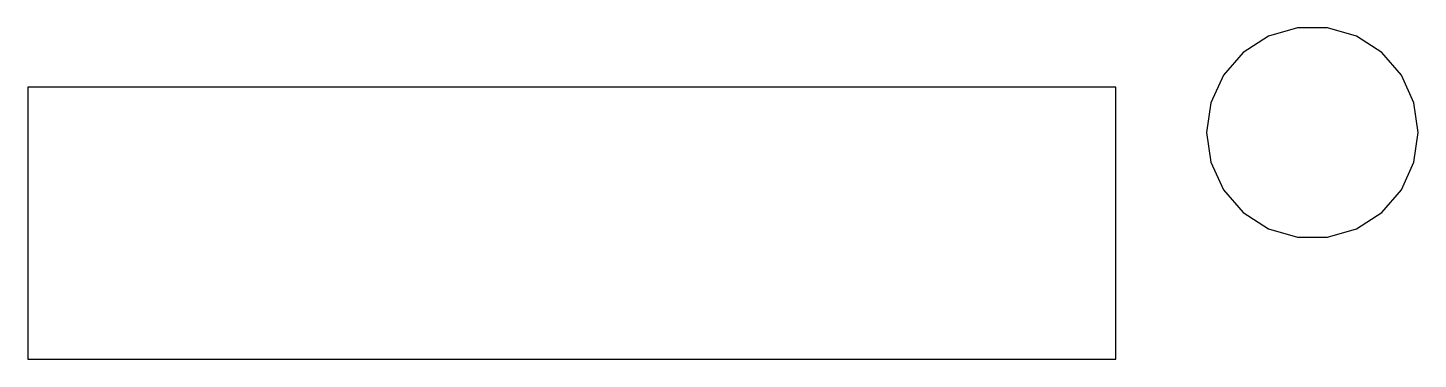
# Model space of a CAD drawing. Header units: metres. Extents: x 0 to 92, y 0 to 21.9.
import ezdxf

# ---------------------------------------------------------------- set-up
doc = ezdxf.new("R2010")
doc.units = ezdxf.units.M

msp = doc.modelspace()

# ---------------------------------------------------------------- linework, layer by layer
for p, q in [((82.0921, 21.3674), (80.416, 20.2902)), ((84.0038, 21.9287), (82.0921, 21.3674)), ((85.9962, 21.9287), (84.0038, 21.9287)), ((87.9079, 21.3674), (85.9962, 21.9287)), ((89.584, 20.2902), (87.9079, 21.3674)), ((80.416, 20.2902), (79.1112, 18.7845)), ((90.8888, 18.7845), (89.584, 20.2902)), ((79.1112, 18.7845), (78.2835, 16.9721)), ((91.7164, 16.9721), (90.8888, 18.7845)), ((72, 18), (0, 18)), ((0, 18), (0, 0)), ((72, 0), (72, 18)), ((78.2835, 16.9721), (78, 15)), ((92, 15), (91.7164, 16.9721)), ((78, 15), (78.2835, 13.0279)), ((91.7164, 13.0279), (92, 15)), ((78.2835, 13.0279), (79.1112, 11.2155)), ((90.8888, 11.2155), (91.7164, 13.0279)), ((79.1112, 11.2155), (80.416, 9.70975)), ((89.584, 9.70975), (90.8888, 11.2155)), ((80.416, 9.70975), (82.0921, 8.63257)), ((87.9079, 8.63257), (89.584, 9.70975)), ((82.0921, 8.63257), (84.0038, 8.07124)), ((85.9962, 8.07124), (87.9079, 8.63257)), ((84.0038, 8.07124), (85.9962, 8.07124)), ((0, 0), (72, 0))]:
    msp.add_line(p, q)

doc.saveas('drawing.dxf')
